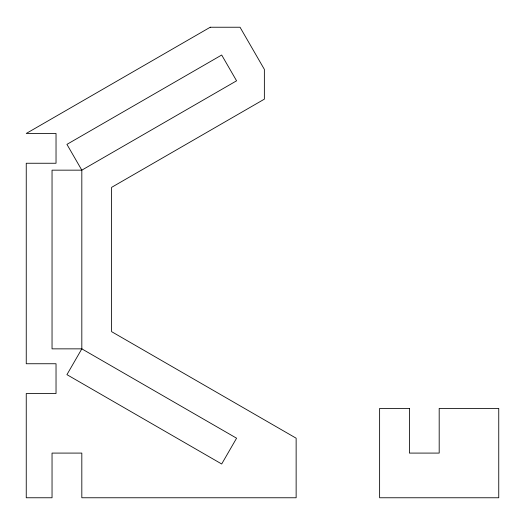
<?xml version="1.0" encoding="UTF-8"?>
<svg xmlns="http://www.w3.org/2000/svg" width="525" height="525" viewBox="0 0 525 525"><rect width="100%" height="100%" fill="white"/><g stroke="black" fill="none" stroke-linecap="round" stroke-linejoin="round"><path stroke-width="0.79" d="M81.821 348.856L66.931 374.647L221.688 463.988L236.578 438.198L81.821 348.856L52.041 348.856L52.041 170.159L81.821 170.159L236.578 80.817L221.688 55.027L66.931 144.368L81.821 170.159L81.821 348.856M210.249 27.234L26.25 133.468L56.031 133.468L56.031 163.249L26.25 163.249L26.25 363.746L56.031 363.746L56.031 393.527L26.25 393.527L26.25 497.766L52.041 497.766L52.041 453.088L81.821 453.088L81.821 497.766L296.139 497.766L296.139 438.198L111.608 331.656L111.608 187.359L264.364 99.159L264.364 69.379L240.03 27.234L210.249 27.234M409.402 408.417L379.621 408.417L379.621 497.766L498.75 497.766L498.75 408.417L439.189 408.417L439.189 453.088L409.402 453.088L409.402 408.417"/></g></svg>
